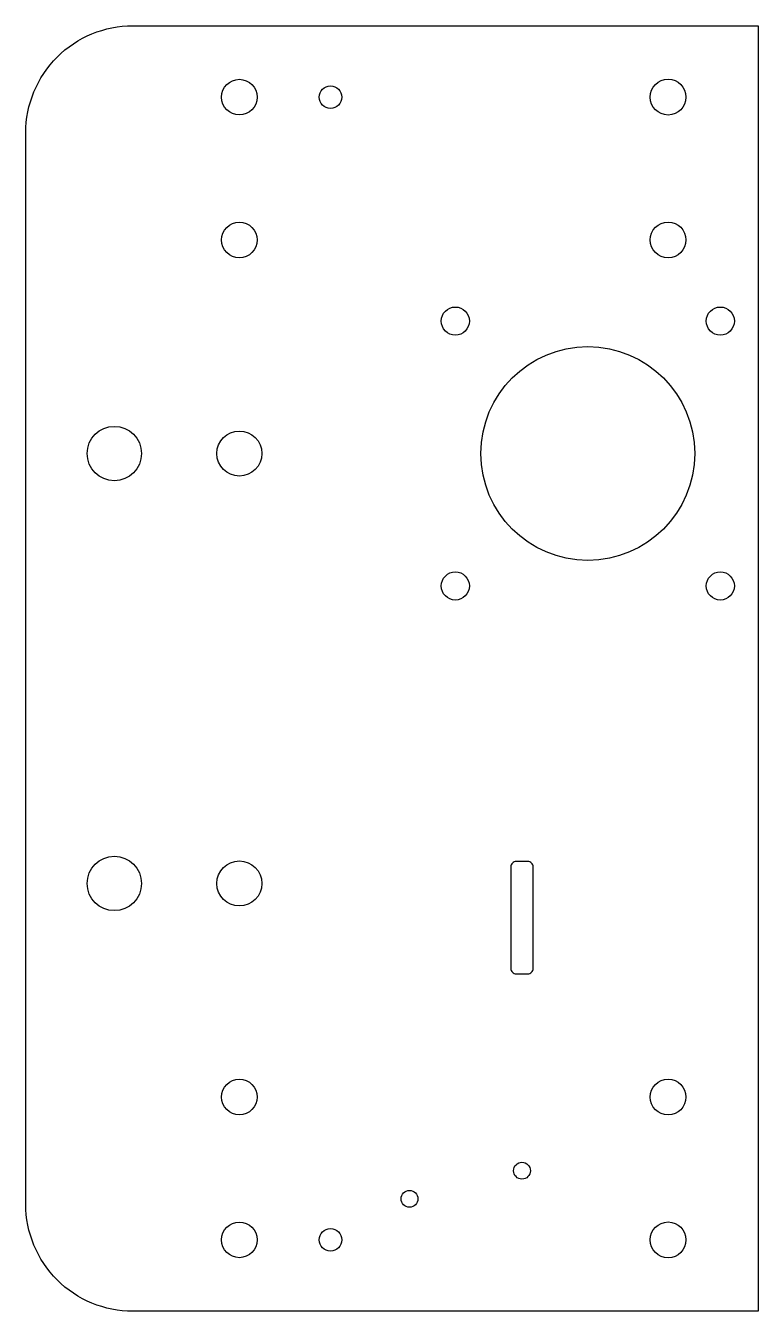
# Model space of a CAD drawing. Header units: inches. Extents: x 0.6 to 13.6, y -11.4 to 11.4.
import ezdxf

# ---------------------------------------------------------------- set-up
doc = ezdxf.new("R2010")
doc.units = ezdxf.units.IN
doc.header["$MEASUREMENT"] = 0

msp = doc.modelspace()

# ---------------------------------------------------------------- linework, layer by layer
msp.add_lwpolyline([(2.483, 11.43), (13.598, 11.43), (13.598, -11.43), (2.483, -11.43, -0.414214), (0.578, -9.525), (0.578, 9.525, -0.414214)], format="xyb", close=True)
at = {"linetype": 'Continuous'}
msp.add_lwpolyline([(9.298, -5.43), (9.498, -5.43, 0.414214), (9.598, -5.33), (9.598, -3.53, 0.414214), (9.498, -3.43), (9.298, -3.43, 0.414214), (9.198, -3.53), (9.198, -5.33, 0.414214)], format="xyb", close=True, dxfattribs=at)
for centre, radius in [((4.375, 10.16), 0.317), ((11.995, 10.16), 0.318), ((4.375, 7.62), 0.317), ((11.995, 7.62), 0.318), ((2.153, 3.823), 0.483), ((2.153, -3.823), 0.483), ((4.375, -7.62), 0.317), ((11.995, -7.62), 0.318), ((4.375, -10.16), 0.317), ((11.995, -10.16), 0.318)]:
    msp.add_circle(centre, radius)
for centre, radius in [((5.995, 10.16), 0.2), ((8.213, 6.178), 0.25), ((12.923, 6.178), 0.25), ((10.568, 3.823), 1.9), ((4.375, 3.823), 0.4), ((8.213, 1.468), 0.25), ((12.923, 1.468), 0.25), ((4.375, -3.823), 0.4), ((9.398, -8.93), 0.15), ((7.398, -9.43), 0.15), ((5.995, -10.16), 0.2)]:
    msp.add_circle(centre, radius, dxfattribs=at)

doc.saveas('drawing.dxf')
